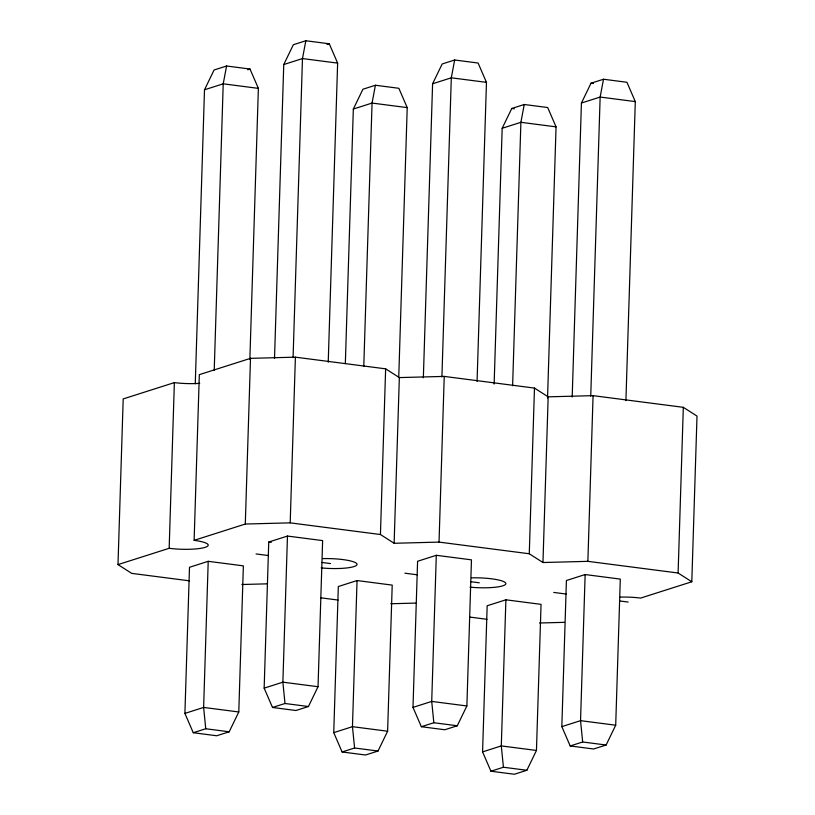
<?xml version="1.0" encoding="UTF-8"?>
<svg xmlns="http://www.w3.org/2000/svg" width="815" height="815" viewBox="0 0 815 815"><rect width="100%" height="100%" fill="white"/><g stroke="black" fill="none" stroke-linecap="round" stroke-linejoin="round"><path stroke-width="1.22" d="M189.345 580.82L131.684 573.363L117.992 564.601L123.197 398.922L174.369 382.612A26.569 4.931 1.8 0 0 199.716 383.345M117.992 564.601L169.163 548.301L174.369 382.612M184.903 713.4L189.498 567.281L208.212 561.311L243.369 565.865L238.785 711.974L229.188 731.789L216.709 735.762L193.267 732.726L184.903 713.4L203.628 707.43L238.785 711.974M195.264 383.773L204.504 89.793L214.09 69.978L226.58 66.005L250.011 69.041L258.375 88.366L249.859 359.446M169.163 548.301A26.569 4.931 1.8 0 0 205.085 547.354A26.569 4.931 1.8 0 0 194.123 540.345L199.329 374.656L250.5 358.345L295.397 357.164L385.638 368.838L399.34 377.589L444.236 376.408L534.477 388.083L548.169 396.834L593.076 395.652L683.316 407.327L697.008 416.078L691.803 581.767L640.631 598.078A26.569 4.931 1.8 0 0 620.398 597.1M208.212 561.311L203.628 707.43L205.747 728.753L229.188 731.789M214.223 370.173L223.218 83.823L226.58 66.005M194.123 540.345L245.295 524.035L250.5 358.345M264.152 688.145L268.746 542.026L287.471 536.056L322.628 540.6L318.033 686.719L308.437 706.524L295.957 710.507L272.516 707.471L264.152 688.145L282.876 682.175L318.033 686.719M274.512 358.519L283.752 64.538L293.349 44.723L305.829 40.75L329.27 43.776L337.634 63.112L328.231 362.186M287.471 536.056L282.876 682.175L284.995 703.498L308.437 706.524M293.074 357.642L302.477 58.568L305.829 40.75M691.803 581.767L678.1 573.006L587.87 561.341L542.963 562.523L529.271 553.762L439.03 542.097L394.134 543.279L380.432 534.518L290.191 522.853L295.397 357.164M333.743 732.644L338.327 586.525L357.052 580.555L392.209 585.109L387.614 731.218L378.028 751.033L365.538 755.006L342.106 751.97L333.743 732.644L352.457 726.674L387.614 731.218M345.336 363.572L353.333 109.037L362.93 89.232L375.409 85.249L398.851 88.285L407.215 107.611L398.739 377.416M357.052 580.555L352.457 726.674L354.586 747.997L378.028 751.033M363.775 366.505L372.058 103.067L375.409 85.249M380.432 534.518L385.638 368.838M394.134 543.279L399.34 377.589M412.991 707.389L417.586 561.27L436.3 555.3L471.467 559.854L466.873 705.963L457.276 725.768L444.796 729.751L421.355 726.715L412.991 707.389L431.716 701.42L466.873 705.963M423.352 377.763L432.592 83.782L442.188 63.967L454.668 59.994L478.099 63.03L486.463 82.356L477.07 381.44M436.3 555.3L431.716 701.42L433.835 722.742L457.276 725.768M441.913 376.887L451.306 77.812L454.668 59.994M439.03 542.097L444.236 376.408M482.572 751.888L487.166 605.769L505.891 599.799L541.048 604.353L536.453 750.462L526.857 770.277L514.377 774.25L490.936 771.224L482.572 751.888L501.296 745.919L536.453 750.462M494.135 384.089L502.172 128.281L511.769 108.477L524.249 104.493L547.69 107.529L556.054 126.855L547.537 397.934M505.891 599.799L501.296 745.919L503.426 767.241L526.857 770.277M512.615 385.76L520.897 122.311L524.249 104.493M529.271 553.762L534.477 388.083M542.963 562.523L548.169 396.834M561.83 726.634L566.415 580.514L585.139 574.544L620.297 579.098L615.702 725.207L606.116 745.022L593.636 748.995L570.194 745.959L561.83 726.634L580.545 720.664L615.702 725.207M572.191 397.007L581.421 103.026L591.018 83.212L603.497 79.238L626.939 82.274L635.303 101.6L625.91 400.685M585.139 574.544L580.545 720.664L582.674 741.986L606.116 745.022M590.743 396.131L600.146 97.056L603.497 79.238M587.87 561.341L593.076 395.652M678.1 573.006L683.316 407.327M247.75 69.764L250.011 69.041M326.998 44.499L329.27 43.776M204.504 89.793L223.218 83.823L258.375 88.366M283.752 64.538L302.477 58.568L337.634 63.112M353.333 109.037L372.058 103.067L407.215 107.611M432.592 83.782L451.306 77.812L486.463 82.356M502.172 128.281L520.897 122.311L556.054 126.855M581.421 103.026L600.146 97.056L635.303 101.6M193.267 732.726L205.747 728.753M272.516 707.471L284.995 703.498M342.106 751.97L354.586 747.997M421.355 726.715L433.835 722.742M490.936 771.224L503.426 767.241M570.194 745.959L582.674 741.986M245.295 524.035L290.191 522.853M241.882 584.508L266.831 583.846M390.721 603.752L415.66 603.09M539.561 622.996L564.5 622.334M591.018 83.212L593.483 83.538M511.769 108.477L514.234 108.792M268.746 542.026L271.263 542.352M256.063 553.945L268.492 555.555M321.844 562.452L330.483 563.562M404.892 573.19L417.331 574.799M470.683 581.696L479.312 582.807M553.731 592.434L566.17 594.043M619.512 600.94L628.151 602.051M320.631 597.792L338.174 600.064M469.471 617.036L487.013 619.308M322.73 558.611A26.569 4.931 1.8 0 1 357.021 564.52A26.569 4.931 1.8 0 1 321.161 567.902M471.569 577.855A26.569 4.931 1.8 0 1 505.86 583.764A26.569 4.931 1.8 0 1 470 587.146"/></g></svg>
